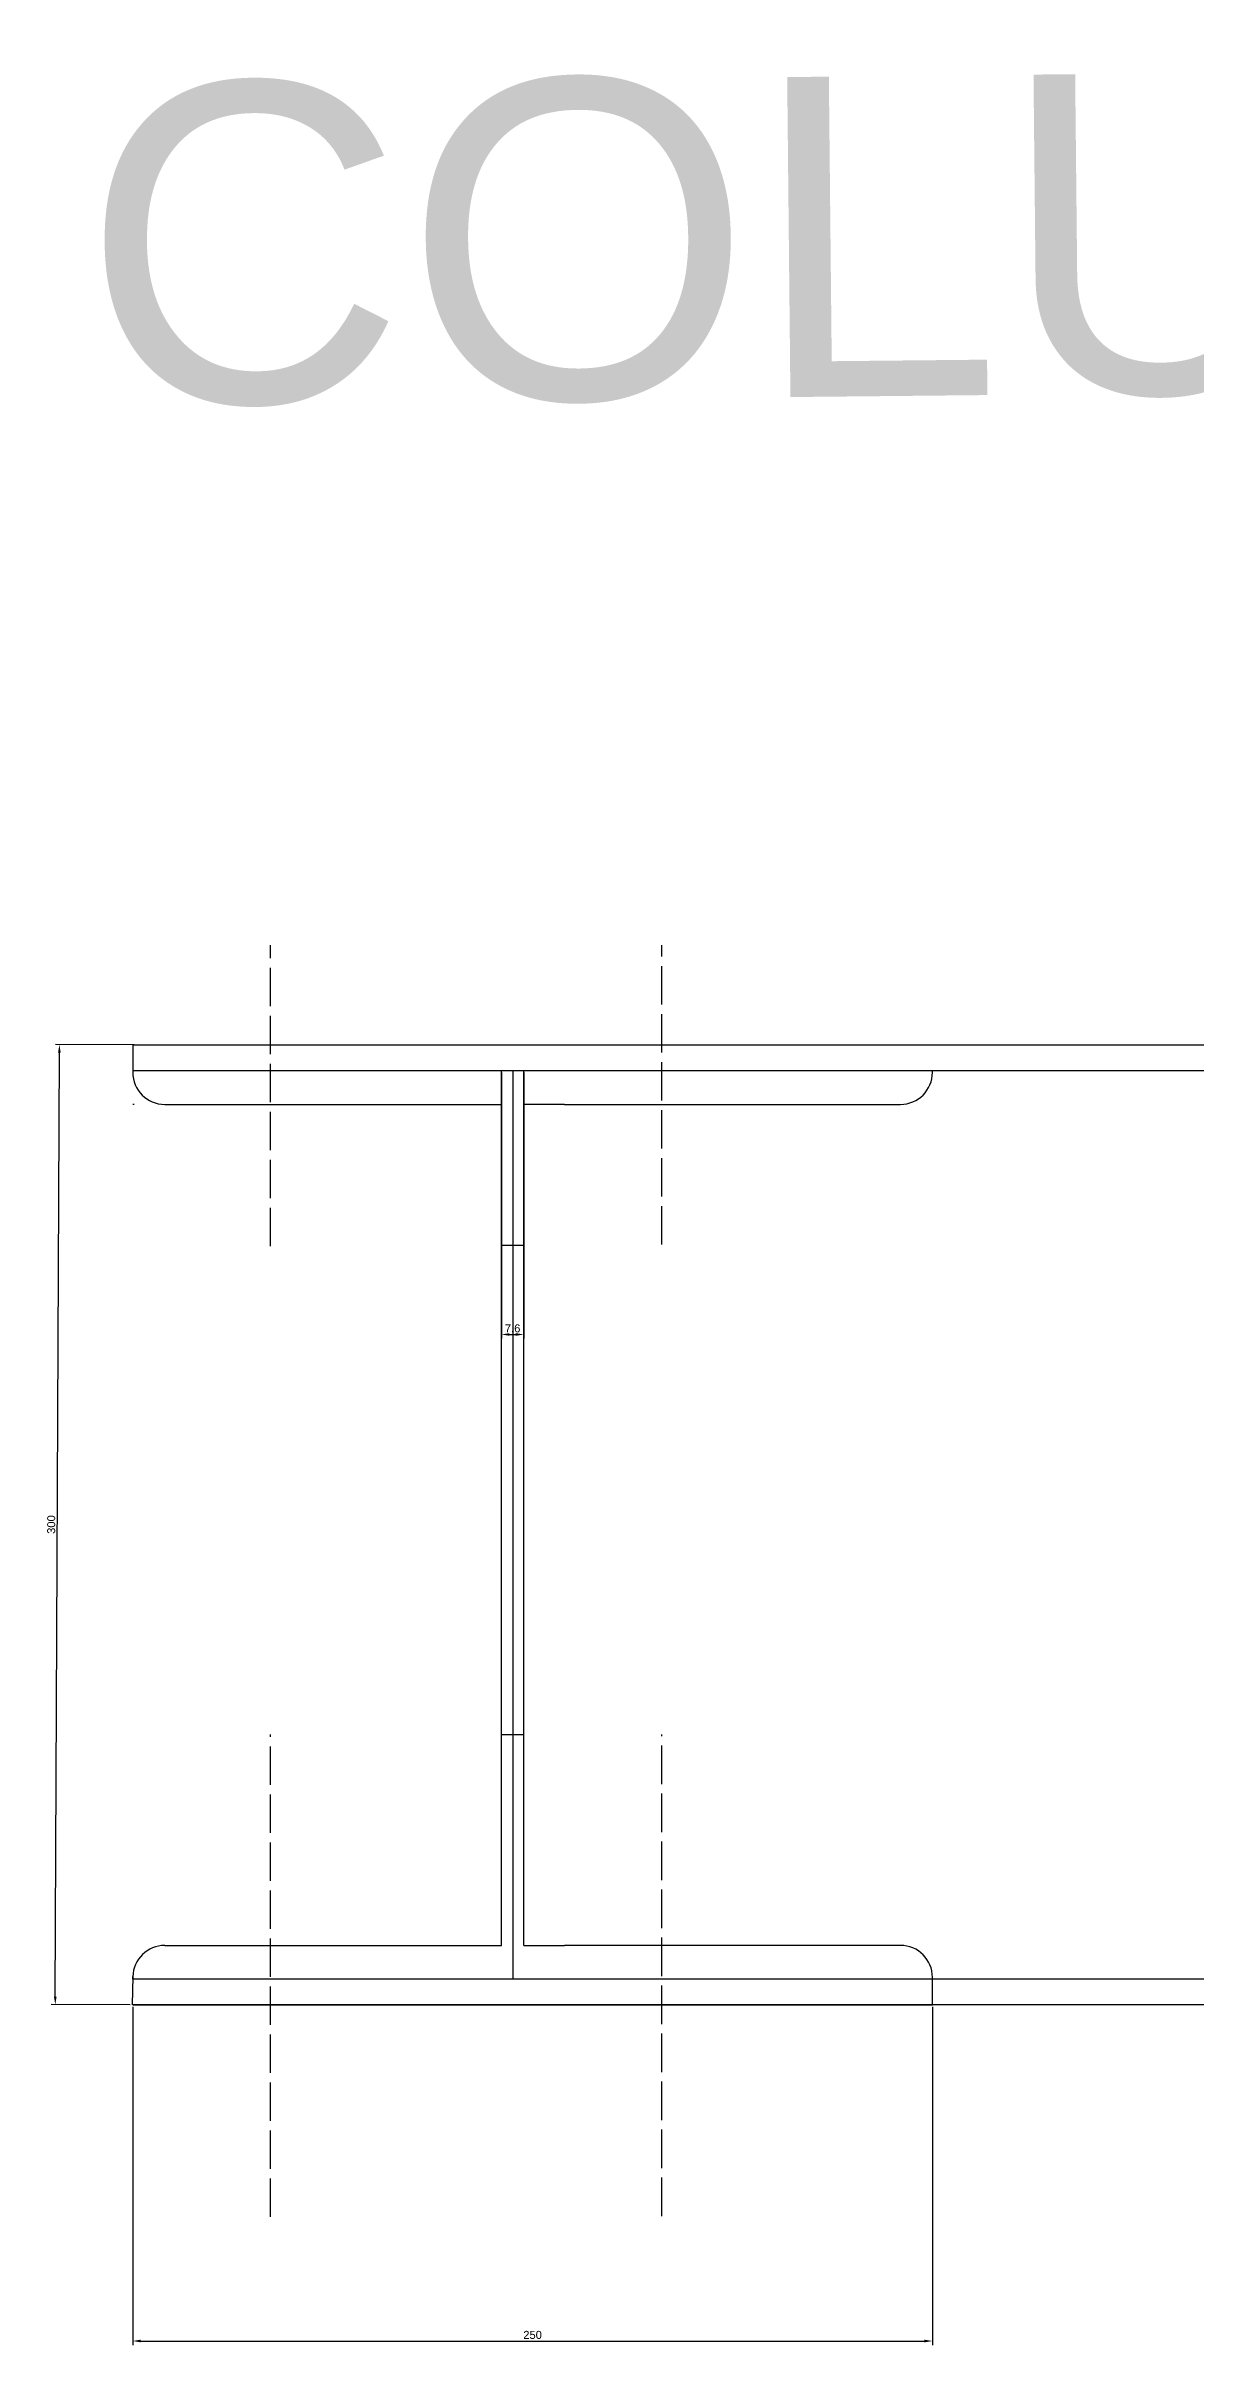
# Model space of a CAD drawing. Header units: millimetres. Extents: x 2847 to 4988, y 1651 to 4619.
# Drawn here: x 3173 to 3532, y 3900 to 4619 of the extents above; entities that cross this region are included whole.
import ezdxf

# ---------------------------------------------------------------- set-up
doc = ezdxf.new("R2010")
doc.units = ezdxf.units.MM
doc.linetypes.add('ACAD_ISO02W100', pattern=[15, 12, -3])
doc.styles.get("Standard").update_dxf_attribs({"font": 'arial.ttf'})
doc.dimstyles.new('ISO-25', dxfattribs={"dimtxt": 2.5, "dimasz": 2.5, "dimexe": 1.25, "dimexo": 0.625, "dimtad": 1, "dimtxsty": 'Standard', "dimcen": 2.5, "dimadec": 0, "dimazin": 0, "dimtfac": 1, "dimtmove": 0, "dimatfit": 3, "dimfxl": 1, "dimarcsym": 0})

# ---------------------------------------------------------------- blocks, each defined once
blk = doc.blocks.new('*D19')
at = {"color": 0, "linetype": 'Continuous', "lineweight": -2, "transparency": 16777216}
for p, q in [((3176.01, 4009.05), (3177.29, 4304.05)), ((3200.7, 4306.45), (3176.05, 4306.56)), ((3199.41, 4006.45), (3174.75, 4006.56))]:
    blk.add_line(p, q, dxfattribs=at)
at = {"color": 0, "linetype": 'Continuous', "transparency": 16777216}
for points in [[(3176.87, 4304.05), (3177.7, 4304.05), (3177.3, 4306.55)], [(3175.59, 4009.05), (3176.43, 4009.05), (3176, 4006.55)]]:
    blk.add_solid(points, dxfattribs=at)
at = {"layer": 'DEFPOINTS', "color": 0, "linetype": 'Continuous', "transparency": 16777216}
for p in [(3177.3, 4306.55), (3201.33, 4306.45), (3200.03, 4006.45)]:
    blk.add_point(p, dxfattribs=at)
at = {"color": 0, "linetype": 'Continuous', "transparency": 16777216, "insert": (3174.75, 4156.56), "char_height": 2.5, "attachment_point": 5, "rotation": 89.7523}
blk.add_mtext('300', dxfattribs=at)
blk = doc.blocks.new('*D20')
at = {"color": 0, "linetype": 'Continuous', "lineweight": -2, "transparency": 16777216}
for p, q in [((3315.48, 4297.82), (3315.48, 4214.71)), ((3322.48, 4297.82), (3322.48, 4214.71)), ((3317.98, 4215.96), (3319.98, 4215.96))]:
    blk.add_line(p, q, dxfattribs=at)
at = {"color": 0, "linetype": 'Continuous', "transparency": 16777216}
for points in [[(3317.98, 4216.38), (3317.98, 4215.54), (3315.48, 4215.96)], [(3319.98, 4216.38), (3319.98, 4215.54), (3322.48, 4215.96)]]:
    blk.add_solid(points, dxfattribs=at)
at = {"layer": 'DEFPOINTS', "color": 0, "linetype": 'Continuous', "transparency": 16777216}
for p in [(3315.48, 4298.45), (3322.48, 4298.45), (3322.48, 4215.96)]:
    blk.add_point(p, dxfattribs=at)
at = {"color": 0, "linetype": 'Continuous', "transparency": 16777216, "insert": (3318.98, 4217.86), "char_height": 2.5, "attachment_point": 5}
blk.add_mtext('7.6', dxfattribs=at)
blk = doc.blocks.new('*D21')
at = {"color": 0, "linetype": 'Continuous', "lineweight": -2, "transparency": 16777216}
for p, q in [((3200.22, 4005.82), (3200.22, 3900.17)), ((3450.22, 4005.82), (3450.22, 3900.17)), ((3202.72, 3901.42), (3447.72, 3901.42))]:
    blk.add_line(p, q, dxfattribs=at)
at = {"color": 0, "linetype": 'Continuous', "transparency": 16777216}
for points in [[(3202.72, 3901.84), (3202.72, 3901), (3200.22, 3901.42)], [(3447.72, 3901.84), (3447.72, 3901), (3450.22, 3901.42)]]:
    blk.add_solid(points, dxfattribs=at)
at = {"layer": 'DEFPOINTS', "color": 0, "linetype": 'Continuous', "transparency": 16777216}
for p in [(3200.22, 4006.45), (3450.22, 4006.45), (3450.22, 3901.42)]:
    blk.add_point(p, dxfattribs=at)
at = {"color": 0, "linetype": 'Continuous', "transparency": 16777216, "insert": (3325.22, 3903.32), "char_height": 2.5, "attachment_point": 5}
blk.add_mtext('250', dxfattribs=at)

msp = doc.modelspace()

# ---------------------------------------------------------------- linework, layer by layer
at = {"linetype": 'ACAD_ISO02W100'}
for p, q in [((3243.258, 4243.566), (3243.258, 4337.57)), ((3365.64, 4244.07), (3365.64, 4337.57)), ((3243.258, 3940.232), (3243.258, 4090.925)), ((3365.64, 3940.47), (3365.64, 4090.925))]:
    msp.add_line(p, q, dxfattribs=at)
for p, q in [((3200.224, 4306.446), (4094.665, 4306.446)), ((3200.224, 4306.446), (3200.224, 4297.858)), ((3200.224, 4298.446), (4094.665, 4298.446)), ((3315.48, 4025.043), (3315.48, 4298.446)), ((3319.073, 4298.446), (3319.073, 4014.446)), ((3322.48, 4025.043), (3322.48, 4298.446)), ((3450.224, 4297.858), (3450.224, 4298.446)), ((3200.717, 4287.858), (3200.224, 4287.858)), ((3210.224, 4287.858), (3315.48, 4287.858)), ((3335.224, 4287.858), (3322.48, 4287.858)), ((3335.224, 4287.858), (3440.224, 4287.858)), ((3210.241, 4025.043), (3315.48, 4025.043)), ((3322.48, 4025.043), (3335.224, 4025.046)), ((3440.224, 4025.046), (3335.224, 4025.046)), ((3200.244, 4015.285), (3200.031, 4006.446)), ((3200.224, 4014.446), (3200.244, 4015.285)), ((4095.067, 4014.446), (3200.224, 4014.446)), ((3450.224, 4014.446), (3450.224, 4015.046)), ((3450.224, 4006.446), (3450.224, 4014.446)), ((4095.067, 4006.446), (3200.224, 4006.446)), ((3200.224, 4006.446), (3450.224, 4006.446))]:
    msp.add_line(p, q)
at = {"linetype": 'Continuous'}
for p, q in [((3315.48, 4243.863), (3322.48, 4243.892)), ((3315.48, 4090.925), (3322.48, 4090.925))]:
    msp.add_line(p, q, dxfattribs=at)
for centre, start, end in [((3210.224, 4297.858), 180, 270), ((3440.224, 4297.858), 270, 0), ((3210.241, 4015.043), 90, 178.616946), ((3440.224, 4015.046), 0, 90)]:
    msp.add_arc(centre, 10, start, end)

# ---------------------------------------------------------------- texts
msp.add_text('COLUMN BATTEN', height=100, rotation=0.578327, dxfattribs=at).set_placement((3184.85, 4506.664))

# ---------------------------------------------------------------- dimensions: what is measured, and where the dimension line sits
dim = msp.add_aligned_dim(p1=(3200.031, 4006.446), p2=(3201.328, 4306.446), distance=24.031, dimstyle='ISO-25', dxfattribs=at)
dim.commit()
dim.dimension.update_dxf_attribs({"geometry": '*D19', "text_midpoint": (3174.746, 4156.559)})
dim = msp.add_linear_dim(base=(3322.48, 4215.959), p1=(3315.48, 4298.446), p2=(3322.48, 4298.446), text='7.6', dimstyle='ISO-25', dxfattribs=at)
dim.commit()
dim.dimension.update_dxf_attribs({"geometry": '*D20', "text_midpoint": (3318.98, 4217.86)})
dim = msp.add_linear_dim(base=(3450.224, 3901.42), p1=(3200.224, 4006.446), p2=(3450.224, 4006.446), dimstyle='ISO-25', dxfattribs=at)
dim.commit()
dim.dimension.update_dxf_attribs({"geometry": '*D21', "text_midpoint": (3325.224, 3903.321)})

doc.saveas('drawing.dxf')
